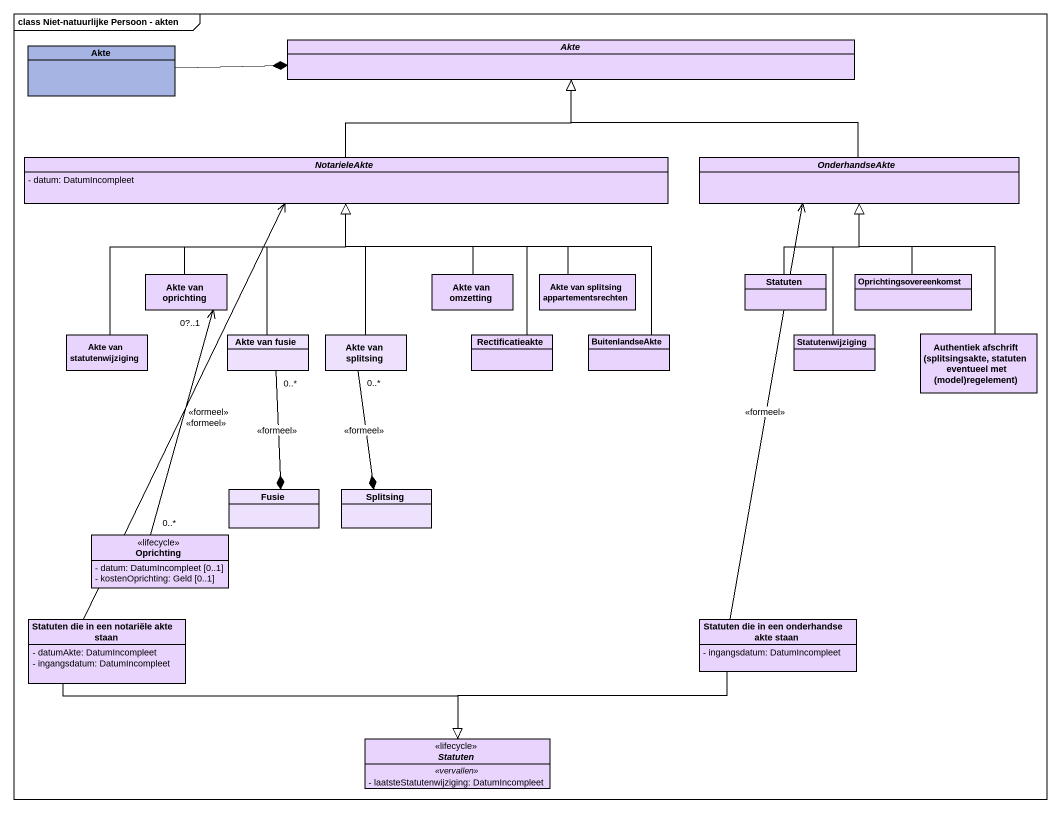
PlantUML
@startuml
mainframe class Niet-natuurlijke Persoon - akten
hide circle
hide empty members
skinparam classAttributeIconSize 0
class Akte #A6B4E4
abstract class "Akte" as Akte_2 #E9D4FE
abstract class NotarieleAkte #E9D4FE {
  - datum: DatumIncompleet
}
abstract class OnderhandseAkte #E9D4FE
class "Akte van oprichting" as Akte_van_oprichting #E9D4FE
class "Akte van omzetting" as Akte_van_omzetting #E9D4FE
class "Akte van splitsing appartementsrechten" as Akte_van_splitsing #E9D4FE
class Statuten #E9D4FE
class Oprichtingsovereenkomst #E9D4FE
class "Akte van statutenwijziging" as Akte_van_statutenwijziging #E9D4FE
class "Akte van fusie" as Akte_van_fusie #EDE1FD
class "Akte van splitsing" as Akte_van_splitsing_2 #EDE1FD
class Rectificatieakte #E9D4FE
class BuitenlandseAkte #E9D4FE
class Statutenwijziging #E9D4FE
class "Authentiek afschrift (splitsingsakte, statuten eventueel met (model)regelement)" as Authentiek_afschrift #E9D4FE
class Fusie #EDE1FD
class Splitsing #EDE1FD
class Oprichting <<lifecycle>> #E9D4FE {
  - datum: DatumIncompleet [0..1]
  - kostenOprichting: Geld [0..1]
}
class "Statuten die in een notariële akte staan" as Statuten_die_in_een #E9D4FE {
  - datumAkte: DatumIncompleet
  - ingangsdatum: DatumIncompleet
}
class "Statuten die in een onderhandse akte staan" as Statuten_die_in_een_2 #E9D4FE {
  - ingangsdatum: DatumIncompleet
}
abstract class "Statuten" as Statuten_2 <<lifecycle>> #E9D4FE {
  .. <<vervallen>> ..
  - laatsteStatutenwijziging: DatumIncompleet
}
Akte -right-* Akte_2
NotarieleAkte -right-|> Akte_2
OnderhandseAkte -left-|> Akte_2
Akte_van_oprichting -up-|> NotarieleAkte
Akte_van_omzetting -up-|> NotarieleAkte
Akte_van_splitsing -left-|> NotarieleAkte
Statuten -up-|> OnderhandseAkte
Oprichtingsovereenkomst -up-|> OnderhandseAkte
Akte_van_statutenwijziging -up-|> NotarieleAkte
Akte_van_fusie -up-|> NotarieleAkte
Akte_van_fusie "0..*" --* Fusie : <<formeel>>
Akte_van_splitsing_2 -up-|> NotarieleAkte
Akte_van_splitsing_2 "0..*" --* Splitsing : <<formeel>>
Rectificatieakte -up-|> NotarieleAkte
BuitenlandseAkte -up-|> NotarieleAkte
Statutenwijziging -up-|> OnderhandseAkte
Authentiek_afschrift -up-|> OnderhandseAkte
Oprichting "0..*" -up-> "0?..1" Akte_van_oprichting : <<formeel>>
Statuten_die_in_een -up-> NotarieleAkte : <<formeel>>
Statuten_die_in_een -right-|> Statuten_2
Statuten_die_in_een_2 -up-> OnderhandseAkte : <<formeel>>
Statuten_die_in_een_2 -left-|> Statuten_2
@enduml
